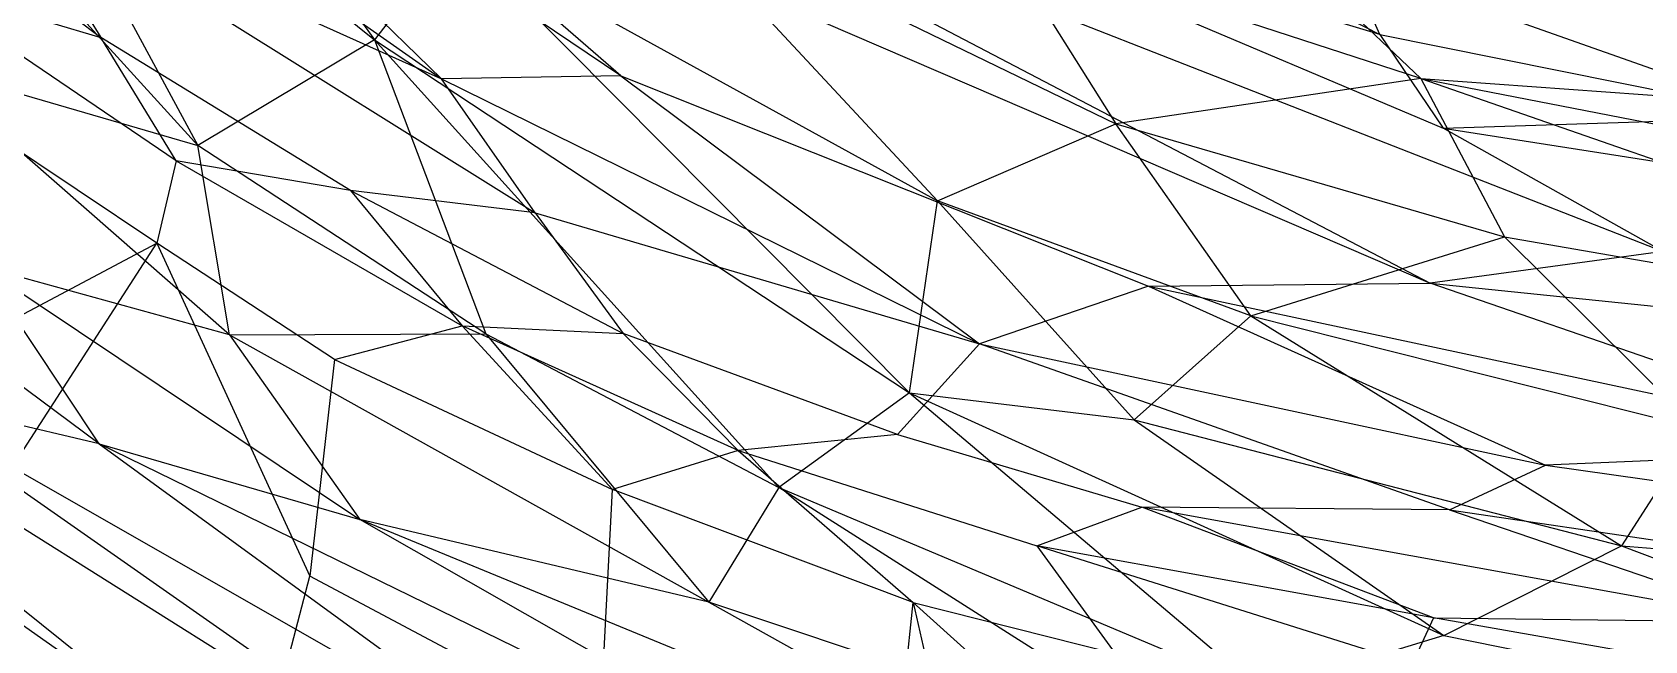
# Model space of a CAD drawing. Extents: x 11992 to 29481, y -6727 to 6811.
# Drawn here: x 17028.3 to 17141.1, y -1400.3 to -1357.7 of the extents above; entities that cross this region are included whole.
import ezdxf

# ---------------------------------------------------------------- set-up
doc = ezdxf.new("R2010")
doc.units = 0
doc.header["$MEASUREMENT"] = 0
doc.layers.get('0').update_dxf_attribs({"color": 8, "linetype": 'CONTINUOUS'})

msp = doc.modelspace()

# ---------------------------------------------------------------- linework, layer by layer
for p, q in [((17032.1, -1330.15, -1803.24), (17052.22, -1358.27, -1779.22)), ((17056.91, -1361, -2067.96), (17027.85, -1332.76, -2069.98)), ((17069.46, -1360.78, -2070.06), (17027.85, -1332.76, -2069.98)), ((17023.27, -1334.99, -1776.09), (17052.22, -1358.27, -1779.22)), ((17023.27, -1334.99, -1776.09), (17039.86, -1365.67, -1749.15)), ((17024.39, -1338.19, -2067.9), (17056.91, -1361, -2067.96)), ((17088.21, -1340.29, -2065.97), (17122.56, -1357.89, -2068.02)), ((17069.46, -1360.78, -2070.06), (17046.75, -1341.13, -2070.78)), ((17046.75, -1341.13, -2070.78), (17126.08, -1375.31, -2070.85)), ((17060.81, -1341.14, -2070.74), (17126.08, -1375.31, -2070.85)), ((17060.81, -1341.14, -2070.74), (17142.39, -1373.08, -2070.57)), ((17020.23, -1344.07, -1756.48), (17039.86, -1365.67, -1749.15)), ((17016.74, -1345.67, -2060.7), (17033.07, -1358.1, -2060.73)), ((17026.34, -1347.18, -2065.05), (17056.91, -1361, -2067.96)), ((17026.34, -1347.18, -2065.05), (17033.07, -1358.1, -2060.73)), ((17026.34, -1347.18, -2065.05), (17063.45, -1370.37, -2065.07)), ((17084.36, -1346.41, -2069.74), (17127, -1364.45, -2069.95)), ((17122.56, -1357.89, -2068.02), (17084.36, -1346.41, -2069.74)), ((17072.15, -1348.63, -1843.48), (17091.62, -1369.53, -1810.6)), ((17072.15, -1348.63, -1843.48), (17104.08, -1364.16, -1847.76)), ((17125.44, -1360.98, -1889.41), (17114.53, -1350.55, -1924)), ((17057.84, -1350.93, -1806.02), (17052.22, -1358.27, -1779.22)), ((17057.84, -1350.93, -1806.02), (17091.62, -1369.53, -1810.6)), ((17057.84, -1350.93, -1806.02), (17089.66, -1382.97, -1774.11)), ((17125.44, -1360.98, -1889.41), (17096.12, -1351.43, -1885.4)), ((17096.12, -1351.43, -1885.4), (17104.08, -1364.16, -1847.76)), ((17122.56, -1357.89, -2068.02), (17120.3, -1352.76, -2065.27)), ((17120.3, -1352.76, -2065.27), (17151.17, -1363.66, -2067.27)), ((17038.33, -1366.75, -2053.26), (17019.94, -1354.24, -2052.92)), ((17019.94, -1354.24, -2052.92), (17033.07, -1358.1, -2060.73)), ((17050.53, -1368.82, -2060.81), (17033.07, -1358.1, -2060.73)), ((17038.33, -1366.75, -2053.26), (17033.07, -1358.1, -2060.73)), ((17052.22, -1358.27, -1779.22), (17039.86, -1365.67, -1749.15)), ((17052.22, -1358.27, -1779.22), (17060, -1378.85, -1750.05)), ((17052.22, -1358.27, -1779.22), (17089.66, -1382.97, -1774.11)), ((17052.22, -1358.27, -1779.22), (17080.52, -1389.61, -1751.59)), ((17122.56, -1357.89, -2068.02), (17151.17, -1363.66, -2067.27)), ((17122.56, -1357.89, -2068.02), (17127, -1364.45, -2069.95)), ((17042.07, -1378.91, -1733.58), (17020.51, -1360.02, -1734.92)), ((17020.51, -1360.02, -1734.92), (17039.86, -1365.67, -1749.15)), ((17036.99, -1372.51, -2023.83), (17019.51, -1360.8, -2023.13)), ((17069.46, -1360.78, -2070.06), (17056.91, -1361, -2067.96)), ((17056.91, -1361, -2067.96), (17094.54, -1379.55, -2067.25)), ((17063.45, -1370.37, -2065.07), (17056.91, -1361, -2067.96)), ((17069.46, -1360.78, -2070.06), (17094.54, -1379.55, -2067.25)), ((17069.46, -1360.78, -2070.06), (17106.38, -1375.5, -2070.11)), ((17125.44, -1360.98, -1889.41), (17104.08, -1364.16, -1847.76)), ((17125.44, -1360.98, -1889.41), (17179.94, -1364.89, -1928.89)), ((17125.44, -1360.98, -1889.41), (17190.65, -1373.64, -1896.39)), ((17125.44, -1360.98, -1889.41), (17131.29, -1372.06, -1850.83)), ((17125.44, -1360.98, -1889.41), (17182.86, -1380.95, -1859.56)), ((17032.94, -1386.54, -1721.3), (17000.15, -1362.2, -1717.14)), ((17127, -1364.45, -2069.95), (17151.17, -1363.66, -2067.27)), ((17091.62, -1369.53, -1810.6), (17104.08, -1364.16, -1847.76)), ((17104.08, -1364.16, -1847.76), (17131.29, -1372.06, -1850.83)), ((17113.54, -1377.59, -1813.53), (17104.08, -1364.16, -1847.76)), ((17142.39, -1373.08, -2070.57), (17127, -1364.45, -2069.95)), ((17127, -1364.45, -2069.95), (17186.93, -1373.84, -2069.12)), ((17060, -1378.85, -1750.05), (17039.86, -1365.67, -1749.15)), ((17042.07, -1378.91, -1733.58), (17039.86, -1365.67, -1749.15)), ((17038.33, -1366.75, -2053.26), (17036.99, -1372.51, -2023.83)), ((17050.53, -1368.82, -2060.81), (17038.33, -1366.75, -2053.26)), ((17038.33, -1366.75, -2053.26), (17058.35, -1378.28, -2053.08)), ((17063.45, -1370.37, -2065.07), (17050.53, -1368.82, -2060.81)), ((17050.53, -1368.82, -2060.81), (17058.35, -1378.28, -2053.08)), ((17050.53, -1368.82, -2060.81), (17069.61, -1378.82, -2060.56)), ((17089.66, -1382.97, -1774.11), (17091.62, -1369.53, -1810.6)), ((17105.38, -1384.87, -1785.54), (17091.62, -1369.53, -1810.6)), ((17113.54, -1377.59, -1813.53), (17091.62, -1369.53, -1810.6)), ((16986.96, -1370.74, -1714.13), (17038.86, -1407.12, -1719.94)), ((17063.45, -1370.37, -2065.07), (17094.54, -1379.55, -2067.25)), ((17063.45, -1370.37, -2065.07), (17069.61, -1378.82, -2060.56)), ((16994.72, -1371.78, -1714.02), (17063.68, -1415.07, -1721.32)), ((16994.72, -1371.78, -1714.02), (17038.86, -1407.12, -1719.94)), ((17016.06, -1404.91, -1753.82), (17036.99, -1372.51, -2023.83)), ((17022.73, -1380.08, -1923.26), (17036.99, -1372.51, -2023.83)), ((17049.41, -1380.64, -2019.55), (17036.99, -1372.51, -2023.83)), ((17036.99, -1372.51, -2023.83), (17047.69, -1395.8, -1921.09)), ((17113.54, -1377.59, -1813.53), (17131.29, -1372.06, -1850.83)), ((17142.39, -1373.08, -2070.57), (17126.08, -1375.31, -2070.85)), ((17131.29, -1372.06, -1850.83), (17182.86, -1380.95, -1859.56)), ((17144.75, -1385.44, -1816.23), (17131.29, -1372.06, -1850.83)), ((17024.68, -1374.12, -1724.89), (17051.18, -1391.85, -1726.59)), ((17042.07, -1378.91, -1733.58), (17024.68, -1374.12, -1724.89)), ((17032.94, -1386.54, -1721.3), (17024.68, -1374.12, -1724.89)), ((17106.38, -1375.5, -2070.11), (17126.08, -1375.31, -2070.85)), ((17159.97, -1386.96, -2070.04), (17126.08, -1375.31, -2070.85)), ((17126.08, -1375.31, -2070.85), (17243.15, -1387.36, -2069.88)), ((17106.38, -1375.5, -2070.11), (17094.54, -1379.55, -2067.25)), ((17106.38, -1375.5, -2070.11), (17159.97, -1386.96, -2070.04)), ((17106.38, -1375.5, -2070.11), (17134.16, -1388.04, -2068.06)), ((17113.54, -1377.59, -1813.53), (17105.38, -1384.87, -1785.54)), ((17113.54, -1377.59, -1813.53), (17144.75, -1385.44, -1816.23)), ((17113.54, -1377.59, -1813.53), (17139.48, -1393.69, -1789.68)), ((17049.41, -1380.64, -2019.55), (17058.35, -1378.28, -2053.08)), ((17058.35, -1378.28, -2053.08), (17069.61, -1378.82, -2060.56)), ((17058.35, -1378.28, -2053.08), (17068.88, -1389.75, -2022.86)), ((17077.66, -1387.01, -2053.27), (17058.35, -1378.28, -2053.08)), ((17042.07, -1378.91, -1733.58), (17060, -1378.85, -1750.05)), ((17042.07, -1378.91, -1733.58), (17075.6, -1397.63, -1735.61)), ((17042.07, -1378.91, -1733.58), (17051.18, -1391.85, -1726.59)), ((17060, -1378.85, -1750.05), (17080.52, -1389.61, -1751.59)), ((17060, -1378.85, -1750.05), (17075.6, -1397.63, -1735.61)), ((17088.81, -1385.88, -2061.06), (17069.61, -1378.82, -2060.56)), ((17077.66, -1387.01, -2053.27), (17069.61, -1378.82, -2060.56)), ((17094.54, -1379.55, -2067.25), (17088.81, -1385.88, -2061.06)), ((17094.54, -1379.55, -2067.25), (17134.16, -1388.04, -2068.06)), ((17127.44, -1391.16, -2065.54), (17094.54, -1379.55, -2067.25)), ((17049.41, -1380.64, -2019.55), (17047.69, -1395.8, -1921.09)), ((17049.41, -1380.64, -2019.55), (17068.88, -1389.75, -2022.86)), ((17065.44, -1410.21, -1721.69), (17017.68, -1382.94, -1717.37)), ((17063.68, -1415.07, -1721.32), (17017.68, -1382.94, -1717.37)), ((17032.94, -1386.54, -1721.3), (17017.68, -1382.94, -1717.37)), ((17089.66, -1382.97, -1774.11), (17080.52, -1389.61, -1751.59)), ((17089.66, -1382.97, -1774.11), (17105.38, -1384.87, -1785.54)), ((17089.66, -1382.97, -1774.11), (17127.04, -1399.97, -1767.59)), ((17089.66, -1382.97, -1774.11), (17114.3, -1403.83, -1752.3)), ((17105.38, -1384.87, -1785.54), (17127.04, -1399.97, -1767.59)), ((17105.38, -1384.87, -1785.54), (17139.48, -1393.69, -1789.68)), ((17144.75, -1385.44, -1816.23), (17139.48, -1393.69, -1789.68)), ((17095.74, -1417.21, -1727.77), (17032.94, -1386.54, -1721.3)), ((17032.94, -1386.54, -1721.3), (17065.44, -1410.21, -1721.69)), ((17032.94, -1386.54, -1721.3), (17051.18, -1391.85, -1726.59)), ((17088.81, -1385.88, -2061.06), (17077.66, -1387.01, -2053.27)), ((17088.81, -1385.88, -2061.06), (17105.9, -1390.97, -2061.16)), ((17077.66, -1387.01, -2053.27), (17068.88, -1389.75, -2022.86)), ((17077.66, -1387.01, -2053.27), (17089.9, -1397.65, -2022.06)), ((17077.66, -1387.01, -2053.27), (17098.57, -1393.69, -2053.59)), ((17159.97, -1386.96, -2070.04), (17134.16, -1388.04, -2068.06)), ((17127.44, -1391.16, -2065.54), (17134.16, -1388.04, -2068.06)), ((17134.16, -1388.04, -2068.06), (17186.58, -1395.44, -2068.34)), ((17067.98, -1406.58, -1913.47), (17068.88, -1389.75, -2022.86)), ((17089.9, -1397.65, -2022.06), (17068.88, -1389.75, -2022.86)), ((17080.52, -1389.61, -1751.59), (17075.6, -1397.63, -1735.61)), ((17112.49, -1409.9, -1741.78), (17080.52, -1389.61, -1751.59)), ((17080.52, -1389.61, -1751.59), (17114.3, -1403.83, -1752.3)), ((17098.57, -1393.69, -2053.59), (17105.9, -1390.97, -2061.16)), ((17126.31, -1398.72, -2056.77), (17105.9, -1390.97, -2061.16)), ((17150.44, -1399.03, -2062.58), (17105.9, -1390.97, -2061.16)), ((17127.44, -1391.16, -2065.54), (17105.9, -1390.97, -2061.16)), ((17127.44, -1391.16, -2065.54), (17195.51, -1401.26, -2065.85)), ((17127.44, -1391.16, -2065.54), (17150.44, -1399.03, -2062.58)), ((17095.74, -1417.21, -1727.77), (17051.18, -1391.85, -1726.59)), ((17075.6, -1397.63, -1735.61), (17051.18, -1391.85, -1726.59)), ((17104.83, -1413.89, -1733.63), (17051.18, -1391.85, -1726.59)), ((17126.31, -1398.72, -2056.77), (17098.57, -1393.69, -2053.59)), ((17124.82, -1401.96, -2045.42), (17098.57, -1393.69, -2053.59)), ((17098.57, -1393.69, -2053.59), (17104.05, -1401.22, -2024.56)), ((17127.04, -1399.97, -1767.59), (17139.48, -1393.69, -1789.68)), ((17139.48, -1393.69, -1789.68), (17189.29, -1412.47, -1776.63)), ((17139.48, -1393.69, -1789.68), (17210.5, -1399.38, -1819.06)), ((17041.68, -1418.89, -1757.72), (17047.69, -1395.8, -1921.09)), ((17067.98, -1406.58, -1913.47), (17047.69, -1395.8, -1921.09)), ((17112.49, -1409.9, -1741.78), (17075.6, -1397.63, -1735.61)), ((17075.6, -1397.63, -1735.61), (17104.83, -1413.89, -1733.63)), ((17085.79, -1437.01, -1761.69), (17089.9, -1397.65, -2022.06)), ((17116.13, -1421.18, -1916.2), (17089.9, -1397.65, -2022.06)), ((17089.9, -1397.65, -2022.06), (17104.05, -1401.22, -2024.56)), ((17089.9, -1397.65, -2022.06), (17099.94, -1441.07, -1764.4)), ((17126.31, -1398.72, -2056.77), (17124.82, -1401.96, -2045.42)), ((17126.31, -1398.72, -2056.77), (17150.44, -1399.03, -2062.58)), ((17159.7, -1404.6, -2057.14), (17126.31, -1398.72, -2056.77)), ((17127.04, -1399.97, -1767.59), (17114.3, -1403.83, -1752.3)), ((17127.04, -1399.97, -1767.59), (17189.29, -1412.47, -1776.63))]:
    msp.add_line(p, q)

doc.saveas('drawing.dxf')
